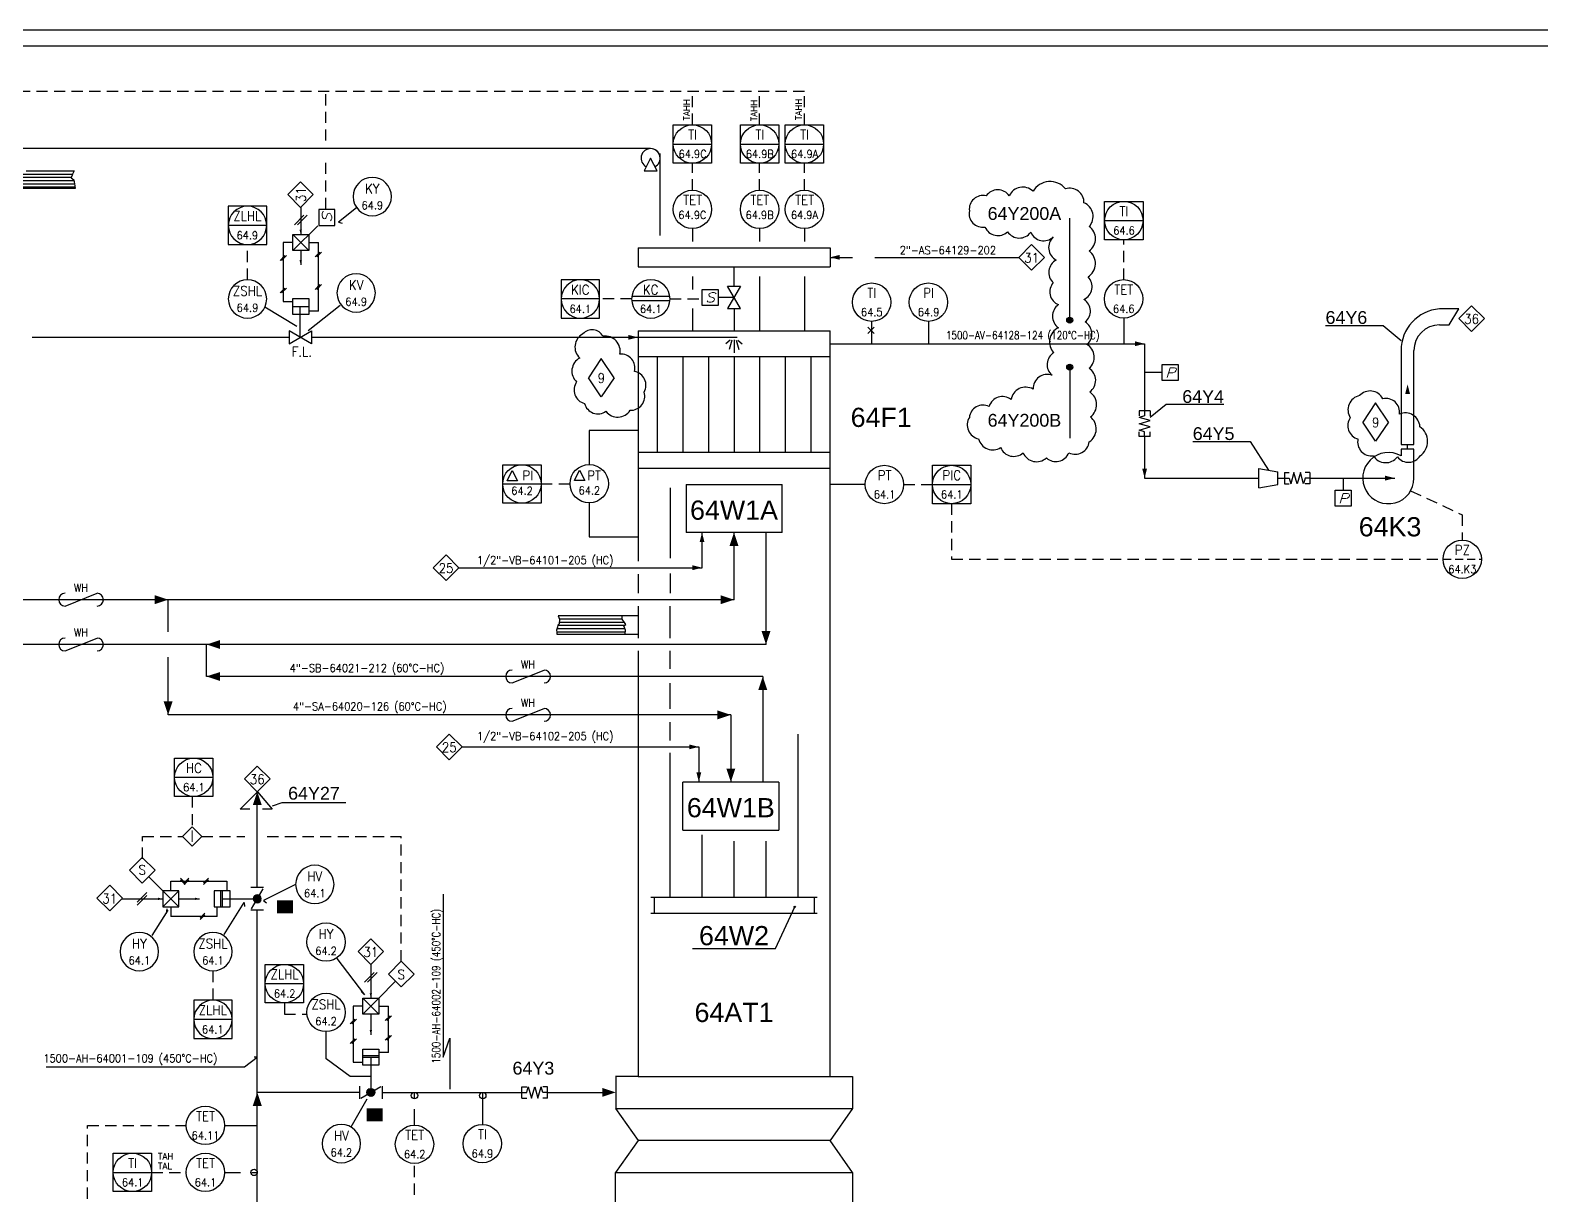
# Model space of a CAD drawing. Extents: x -3 to 112, y 0 to 62.
# Drawn here: x 22.17 to 69.38, y 25.95 to 62.35 of the extents above; entities that cross this region are included whole.
import ezdxf
from ezdxf.enums import TextEntityAlignment as Align

# ---------------------------------------------------------------- set-up
doc = ezdxf.new("R2010")
doc.units = 0
doc.header["$LTSCALE"] = 0.5
doc.header["$MEASUREMENT"] = 0
for name, pattern in [('DASHED', [0.75, 0.5, -0.25]), ('TRATT1', [1.7, 1, -0.7]), ('TRATT2', [1.1, 0.7, -0.4])]:
    doc.linetypes.add(name, pattern=pattern)
doc.layers.get('0').update_dxf_attribs({"linetype": 'CONTINUOUS'})
for name, color, linetype in [('GREEN', 92, 'CONTINUOUS'), ('NUVOLA', 6, 'CONTINUOUS'), ('RED', 1, 'CONTINUOUS'), ('S', 7, 'CONTINUOUS'), ('TRATT1', 5, 'TRATT1'), ('TRATT2', 5, 'TRATT2'), ('Y', 92, 'CONTINUOUS')]:
    doc.layers.add(name, color=color, linetype=linetype)
doc.styles.add('A4', font='arial.ttf', dxfattribs={"height": 0.4})
doc.styles.add('A6', font='arial.ttf', dxfattribs={"height": 0.6})
doc.styles.add('C35', font='COMPLEX', dxfattribs={"width": 0.85, "height": 0.35})
doc.styles.add('S', font='ITALIC', dxfattribs={"height": 6})
doc.styles.add('S2', font='SIMPLEX', dxfattribs={"height": 0.2})
doc.styles.add('S25', font='SIMPLEX', dxfattribs={"width": 0.9, "height": 0.25})
doc.styles.add('S25S', font='SIMPLEX', dxfattribs={"width": 0.7, "height": 0.25})
doc.styles.add('S3', font='SIMPLEX', dxfattribs={"width": 0.9, "height": 0.3})

# ---------------------------------------------------------------- blocks, each defined once
blk = doc.blocks.new('FRECC2', base_point=(12.8, 38.2))
at = {"layer": 'RED'}
blk.add_solid([(12.8, 38.2), (13.22, 38.34), (13.22, 38.06)], dxfattribs=at)
blk = doc.blocks.new('NOMEN', base_point=(35, 22))
for p, q in [((35, 22.8), (34.6, 22.4)), ((35.4, 22.4), (35, 22.8)), ((34.6, 22.4), (35, 22)), ((35, 22), (35.4, 22.4))]:
    blk.add_line(p, q)
at = {"style": 'S3', "width": 0.9}
blk.add_attdef('1', text='', height=0.3, dxfattribs=at).set_placement((35, 22.236), align=Align.CENTER)
blk = doc.blocks.new('STRUM', base_point=(33, 38))
blk.add_circle((33, 38), 0.6)
at = {"width": 0.9}
for tag, height, style, p in [('2', 0.3, 'S3', (33, 38.1)), ('1', 0.25, 'S25', (33, 37.6))]:
    blk.add_attdef(tag, text='', height=height, dxfattribs=dict(at, style=style)).set_placement(p, align=Align.CENTER)
blk = doc.blocks.new('COMPNEU', base_point=(32.45, 18.2))
for p, q in [((32.6, 18.35), (32.3, 18.05)), ((32.7, 18.35), (32.4, 18.05))]:
    blk.add_line(p, q)
blk = doc.blocks.new('FRECC1', base_point=(9, 14.25))
blk.add_solid([(9, 14.25), (9.3, 14.325), (9.3, 14.175)])
blk = doc.blocks.new('I', base_point=(58, 14))
for p, q in [((57.7, 14.3), (58, 14.6)), ((58, 14), (57.7, 14.3)), ((58.3, 14.3), (58, 14.6)), ((58, 14), (58.3, 14.3))]:
    blk.add_line(p, q)
at = {"layer": 'S', "style": 'C35', "width": 0.85}
blk.add_text('I', height=0.35, dxfattribs=at).set_placement((58, 14.134), align=Align.CENTER)
blk = doc.blocks.new('LINEA', base_point=(21, 32))
at = {"layer": 'S', "style": 'S25', "width": 0.9}
blk.add_attdef('LINE', (21, 32.14), '', height=0.25, dxfattribs=at)
blk = doc.blocks.new('TRACCNEW', base_point=(22.7, 6.7))
at = {"layer": 'S'}
blk.add_line((22.9, 6.5), (23.9, 6.9), dxfattribs=at)
for centre, start, end in [((22.9, 6.7), 90, 270), ((23.9, 6.7), 270, 90)]:
    blk.add_arc(centre, 0.2, start, end, dxfattribs=at)
at = {"layer": 'S', "style": 'S25', "width": 0.9}
for tag, p in [('1', (23.4, 6.951)), ('2', (23.4, 6.182))]:
    blk.add_attdef(tag, text='', height=0.25, dxfattribs=at).set_placement(p, align=Align.CENTER)
blk = doc.blocks.new('*X15')
for p, q in [((12.778, 29.501), (12.903, 29.626)), ((12.782, 29.47), (12.934, 29.622)), ((12.786, 29.544), (12.86, 29.618)), ((12.792, 29.444), (12.96, 29.612)), ((12.806, 29.423), (12.981, 29.598)), ((12.823, 29.405), (12.999, 29.581)), ((12.844, 29.391), (13.013, 29.56)), ((12.87, 29.38), (13.023, 29.534)), ((12.9, 29.376), (13.028, 29.504)), ((12.942, 29.382), (13.022, 29.462))]:
    blk.add_line(p, q)
blk = doc.blocks.new('B', base_point=(12.55, 29.5))
for p, q in [((12.55, 29.7), (12.55, 29.3)), ((12.591, 29.322), (13.215, 29.68)), ((13.25, 29.7), (13.25, 29.3))]:
    blk.add_line(p, q)
blk.add_circle((12.903, 29.501), 0.125)
blk.add_blockref('*X15', (0, 0))
at = {"layer": 'S', "style": 'S2', "width": 0.7}
blk.add_attdef('B', text='', height=0.2, dxfattribs=at).set_placement((12.9, 29.807), align=Align.CENTER)
blk = doc.blocks.new('STRUMC')
blk.add_line((-0.6, 0), (0.6, 0))
blk.add_lwpolyline([(-0.6, 0.6), (0.6, 0.6), (0.6, -0.6), (-0.6, -0.6), (-0.6, 0.6)])
blk.add_circle((0, 0), 0.6)
at = {"style": 'S2'}
for tag, p in [('3', (0.8, 0.4)), ('4', (0.8, 0.1))]:
    blk.add_attdef(tag, p, '', height=0.2, dxfattribs=at)
at = {"style": 'S3', "width": 0.9}
blk.add_attdef('2', text='', height=0.3, dxfattribs=at).set_placement((0.005, 0.139), align=Align.CENTER)
at = {"layer": 'S', "style": 'S25', "width": 0.9}
blk.add_attdef('1', text='', height=0.25, dxfattribs=at).set_placement((0.005, -0.436), align=Align.CENTER)
blk = doc.blocks.new('*X35')
for p, q in [((9.659, 54.8), (11.599, 54.8)), ((9.673, 54.9), (11.518, 54.9)), ((9.686, 55), (11.55, 55)), ((9.667, 54.6), (11.627, 54.6)), ((9.684, 54.7), (11.613, 54.7))]:
    blk.add_line(p, q)
blk = doc.blocks.new('LOCALE')
blk.add_circle((0, 0), 0.6)
at = {"width": 0.9}
for tag, height, style, p in [('SIGLA', 0.3, 'S3', (0.005, 0.139)), ('NUMERO', 0.25, 'S25', (0.005, -0.436))]:
    blk.add_attdef(tag, text='', height=height, dxfattribs=dict(at, style=style)).set_placement(p, align=Align.CENTER)
blk = doc.blocks.new('COMPUTER')
blk.add_line((-0.6, 0), (0.6, 0))
blk.add_lwpolyline([(-0.6, 0.6), (0.6, 0.6), (0.6, -0.6), (-0.6, -0.6), (-0.6, 0.6)])
blk.add_circle((0, 0), 0.6)
at = {"style": 'S2'}
for tag, p in [('3', (0.8, 0.4)), ('4', (0.8, 0.1))]:
    blk.add_attdef(tag, p, '', height=0.2, dxfattribs=at)
at = {"width": 0.9}
for tag, height, style, p in [('SIGLA', 0.3, 'S3', (0.005, 0.139)), ('NUMERO', 0.25, 'S25', (0.005, -0.436))]:
    blk.add_attdef(tag, text='', height=height, dxfattribs=dict(at, style=style)).set_placement(p, align=Align.CENTER)
blk = doc.blocks.new('FLESS', base_point=(69, 41))
at = {"layer": 'S'}
for p, q in [((69, 40.825), (69, 41.175)), ((69, 41.175), (69.15, 41.175)), ((69.15, 41), (69.2, 41.175)), ((69.2, 41.175), (69.3, 40.825)), ((69.3, 40.825), (69.4, 41.175)), ((69.4, 41.175), (69.5, 40.825)), ((69.5, 40.825), (69.6, 41.175)), ((69.65, 41), (69.6, 41.175)), ((69.8, 41.175), (69.65, 41.175)), ((69.8, 40.825), (69.8, 41.175)), ((69, 41), (69.15, 41)), ((69, 40.825), (69.15, 40.825)), ((69.8, 41), (69.65, 41)), ((69.8, 40.825), (69.65, 40.825))]:
    blk.add_line(p, q, dxfattribs=at)
blk = doc.blocks.new('RIDSP', base_point=(70, 41))
at = {"layer": 'S'}
for p, q in [((70.6, 41.3), (70, 41.2)), ((70, 41.2), (70, 40.8)), ((70.6, 41.3), (70.6, 40.7)), ((70.6, 40.7), (70, 40.8))]:
    blk.add_line(p, q, dxfattribs=at)
blk = doc.blocks.new('PRESA', base_point=(1.75, 0.1))
for p, q in [((1.5, 0.1), (1.5, 0.6)), ((1.5, 0.6), (2, 0.6)), ((2, 0.6), (2, 0.1)), ((2, 0.1), (1.5, 0.1))]:
    blk.add_line(p, q)
at = {"style": 'S', "width": 1.2}
blk.add_attdef('1', text='', height=0.3, dxfattribs=at).set_placement((1.75, 0.2), align=Align.CENTER)
blk = doc.blocks.new('QUA-LOC')
for p, q in [((-0.566, 0.076), (0.578, 0.076)), ((-0.566, -0.056), (0.578, -0.056))]:
    blk.add_line(p, q)
blk.add_circle((0, 0), 0.6)
at = {"width": 0.9}
for tag, height, style, p in [('SIGLA', 0.3, 'S3', (0.005, 0.139)), ('NUMERO', 0.25, 'S25', (0.005, -0.436))]:
    blk.add_attdef(tag, text='', height=height, dxfattribs=dict(at, style=style)).set_placement(p, align=Align.CENTER)
blk = doc.blocks.new('X', base_point=(14, 48))
for p, q in [((14.1, 47.9), (13.9, 48.1)), ((14.1, 48.1), (13.9, 47.9))]:
    blk.add_line(p, q)
blk = doc.blocks.new('K', base_point=(1.6, 2.4))
for p, q in [((1.6, 2.6), (1.6, 2.2)), ((1.6, 2.2), (2.3, 2.6)), ((2.3, 2.2), (1.6, 2.6)), ((2.3, 2.6), (2.3, 2.2))]:
    blk.add_line(p, q)
blk = doc.blocks.new('DELTA-P2')
blk.add_line((-0.6, 0), (0.6, 0))
for points in [[(-0.6, 0.6), (0.6, 0.6), (0.6, -0.6), (-0.6, -0.6), (-0.6, 0.6)], [(-0.139, 0.1), (-0.461, 0.1), (-0.3, 0.422), (-0.139, 0.1)]]:
    blk.add_lwpolyline(points)
blk.add_circle((0, 0), 0.6)
at = {"style": 'S2'}
for tag, p in [('3', (0.8, 0.4)), ('4', (0.8, 0.1))]:
    blk.add_attdef(tag, p, '', height=0.2, dxfattribs=at)
at = {"width": 0.9}
for tag, height, style, p in [('SIGLA', 0.3, 'S3', (0.185, 0.113)), ('NUMERO', 0.25, 'S25', (0.005, -0.336))]:
    blk.add_attdef(tag, text='', height=height, dxfattribs=dict(at, style=style)).set_placement(p, align=Align.CENTER)
blk = doc.blocks.new('DELTA-P1')
blk.add_lwpolyline([(-0.139, 0.1), (-0.461, 0.1), (-0.3, 0.422), (-0.139, 0.1)])
blk.add_circle((0, 0), 0.6)
at = {"width": 0.9}
for tag, height, style, p in [('SIGLA', 0.3, 'S3', (0.151, 0.106)), ('NUMERO', 0.25, 'S25', (0.005, -0.336))]:
    blk.add_attdef(tag, text='', height=height, dxfattribs=dict(at, style=style)).set_placement(p, align=Align.CENTER)
blk = doc.blocks.new('SPRUZZO')
for p, q in [((-0.147, -0.105), (-0.314, -0.259)), ((-0.08, -0.105), (-0.187, -0.48)), ((0, -0.1), (0, -0.6)), ((0.08, -0.105), (0.187, -0.48)), ((0.147, -0.105), (0.314, -0.259))]:
    blk.add_line(p, q)
blk = doc.blocks.new('RETRO-Q')
at = {"linetype": 'DASHED'}
blk.add_line((-0.6, 0), (0.6, 0), dxfattribs=at)
blk.add_circle((0, 0), 0.6)
at = {"width": 0.9}
for tag, height, style, p in [('SIGLA', 0.3, 'S3', (0.005, 0.139)), ('NUMERO', 0.25, 'S25', (0.005, -0.436))]:
    blk.add_attdef(tag, text='', height=height, dxfattribs=dict(at, style=style)).set_placement(p, align=Align.CENTER)
blk = doc.blocks.new('REV')
at = {"layer": 'GREEN'}
for p, q in [((0, 0.6), (-0.4, 0)), ((0.4, 0), (0, 0.6)), ((0, -0.6), (-0.4, 0)), ((0.4, 0), (0, -0.6))]:
    blk.add_line(p, q, dxfattribs=at)
at = {"layer": 'Y', "color": 7, "style": 'S3', "width": 0.9}
blk.add_attdef('REV', text='', height=0.3, dxfattribs=at).set_placement((0, -0.162), align=Align.CENTER)

msp = doc.modelspace()

# ---------------------------------------------------------------- hatches: boundary and pattern name
at = {"layer": 'GREEN'}
for points in [[(54.751, 53.285, 1), (54.566, 53.285, 1)], [(54.566, 51.817, 1), (54.751, 51.817, 1)]]:
    msp.add_hatch(color=256, dxfattribs=at).paths.add_polyline_path(points)

# ---------------------------------------------------------------- linework, layer by layer
for p, q in [((111.777, 62.35), (-3.4, 62.35)), ((41.561, 58.65), (21.843, 58.65)), ((41.561, 58.65), (23.81, 58.65)), ((41.561, 58.35), (41.361, 57.95)), ((41.761, 57.95), (41.561, 58.35)), ((41.861, 55.93), (41.861, 58.5)), ((22.043, 57.95), (23.543, 57.95)), ((23.494, 57.853), (23.455, 57.732)), ((23.455, 57.732), (23.539, 57.671)), ((23.543, 57.95), (23.494, 57.853)), ((23.539, 57.671), (23.565, 57.489)), ((41.361, 57.95), (41.761, 57.95)), ((23.578, 57.398), (21.601, 57.398)), ((23.565, 57.489), (23.578, 57.398)), ((30.627, 56.816), (30.627, 55.966)), ((31.166, 56.239), (30.377, 55.466)), ((30.077, 55.716), (30.077, 53.866)), ((30.377, 55.716), (30.077, 55.716)), ((30.377, 55.966), (30.877, 55.466)), ((30.377, 55.466), (30.377, 55.966)), ((30.377, 55.966), (30.877, 55.966)), ((30.877, 55.966), (30.877, 55.466)), ((30.877, 55.716), (31.177, 55.716)), ((31.177, 53.566), (31.177, 55.716)), ((42.868, 56.15), (42.868, 55.75)), ((44.968, 56.15), (44.968, 55.75)), ((46.368, 56.15), (46.368, 55.75)), ((30.877, 55.466), (30.377, 55.466)), ((30.627, 55.466), (30.627, 55.016)), ((47.168, 55.25), (47.868, 55.25)), ((48.568, 55.25), (53.068, 55.25)), ((44.168, 54.35), (44.168, 54.95)), ((42.868, 54.65), (42.868, 54.25)), ((44.968, 54.65), (44.968, 52.95)), ((46.368, 54.65), (46.368, 52.95)), ((30.077, 53.866), (30.38, 53.866)), ((44.168, 54), (43.668, 54)), ((29.509, 53.705), (30.508, 53.099)), ((30.378, 53.717), (30.876, 53.717)), ((30.613, 52.75), (30.613, 53.717)), ((31.863, 53.75), (30.863, 52.95)), ((31.177, 53.566), (30.88, 53.566)), ((42.868, 53.65), (42.868, 52.95)), ((44.168, 53.65), (44.168, 52.95)), ((56.35, 53.35), (56.35, 52.55)), ((66.817, 53.638), (66.217, 53.638)), ((66.517, 53.138), (66.817, 53.638)), ((48.468, 53.25), (48.468, 52.55)), ((50.243, 53.25), (50.243, 52.55)), ((66.217, 53.138), (66.517, 53.138)), ((30.263, 52.75), (22.234, 52.75)), ((44.268, 52.75), (30.963, 52.75)), ((47.168, 52.552), (57, 52.55)), ((57, 52.55), (57, 50.449)), ((41.768, 52.15), (41.768, 49.15)), ((42.568, 52.15), (42.568, 49.15)), ((43.368, 52.15), (43.368, 49.15)), ((44.168, 52.15), (44.168, 49.15)), ((44.968, 52.15), (44.968, 49.15)), ((45.768, 52.15), (45.768, 49.15)), ((46.568, 52.15), (46.568, 49.15)), ((65.017, 52.338), (65.017, 49.4)), ((65.417, 49.4), (65.417, 52.338)), ((57.55, 51.65), (57, 51.65)), ((39.643, 49.836), (39.643, 48.775)), ((41.168, 49.836), (39.643, 49.836)), ((57, 49.649), (57, 48.35)), ((65.017, 49.4), (65.417, 49.4)), ((65.217, 49.25), (65.217, 49.4)), ((57, 48.35), (60.567, 48.35)), ((61.167, 48.35), (61.367, 48.35)), ((62.167, 48.35), (64.817, 48.35)), ((63.208, 48.35), (63.208, 47.97)), ((42.168, 48.05), (42.168, 45.85)), ((48.268, 48.15), (47.168, 48.15)), ((39.643, 47.575), (39.643, 46.513)), ((39.643, 46.513), (41.168, 46.513)), ((43.168, 45.55), (43.168, 46.65)), ((35.533, 45.55), (43.168, 45.55)), ((42.168, 45.374), (42.168, 44.75)), ((38.668, 44.05), (38.716, 43.94)), ((40.668, 44.05), (38.668, 44.05)), ((38.716, 43.94), (38.707, 43.792)), ((38.72, 43.95), (40.682, 43.95)), ((41.168, 44.05), (40.668, 44.05)), ((40.674, 43.94), (40.668, 44.05)), ((40.746, 43.835), (40.674, 43.94)), ((42.168, 43.35), (42.168, 44.35)), ((38.653, 43.687), (38.618, 43.602)), ((38.618, 43.602), (38.626, 43.539)), ((38.626, 43.539), (38.635, 43.475)), ((38.633, 43.55), (40.779, 43.55)), ((38.635, 43.475), (40.768, 43.475)), ((38.646, 43.65), (40.764, 43.65)), ((38.662, 43.75), (38.653, 43.687)), ((38.707, 43.792), (38.662, 43.75)), ((38.671, 43.75), (40.767, 43.75)), ((38.719, 43.85), (40.743, 43.85)), ((40.728, 43.729), (40.79, 43.771)), ((40.772, 43.602), (40.728, 43.729)), ((40.79, 43.771), (40.746, 43.835)), ((40.768, 43.475), (40.772, 43.602)), ((40.768, 43.475), (41.168, 43.475)), ((42.168, 42.393), (42.168, 42.95)), ((42.168, 41.135), (42.168, 41.945)), ((42.168, 40.152), (42.168, 40.725)), ((46.168, 35.25), (46.168, 40.35)), ((35.683, 39.95), (43.068, 39.95)), ((42.168, 35.25), (42.168, 39.766)), ((43.068, 39.95), (43.068, 38.85)), ((43.168, 35.25), (43.168, 37.2)), ((44.168, 35.25), (44.168, 37)), ((45.168, 35.25), (45.168, 37)), ((26.318, 35.45), (25.878, 35.886)), ((26.318, 34.95), (26.818, 35.45)), ((26.318, 35.45), (26.818, 34.95)), ((26.818, 35.45), (26.318, 35.45)), ((26.318, 35.45), (26.318, 34.95)), ((26.568, 35.45), (26.568, 35.75)), ((26.568, 35.75), (28.318, 35.75)), ((26.818, 34.95), (26.818, 35.45)), ((27.918, 35.45), (27.918, 34.95)), ((28.418, 35.45), (27.918, 35.45)), ((28.118, 35.45), (28.118, 34.95)), ((28.168, 35.45), (28.168, 34.95)), ((28.318, 35.75), (28.318, 35.45)), ((28.418, 34.95), (28.418, 35.45)), ((30.468, 35.65), (29.468, 35.15)), ((25.042, 35.2), (26.318, 35.2)), ((26.318, 34.95), (26.818, 34.95)), ((26.568, 34.95), (26.568, 34.65)), ((26.818, 35.2), (27.468, 35.2)), ((27.918, 34.95), (28.418, 34.95)), ((28.018, 34.65), (28.018, 34.95)), ((28.168, 35.2), (29.218, 35.2)), ((29.468, 35.15), (29.555, 35.075)), ((26.442, 34.884), (26.421, 34.74)), ((28.018, 34.65), (26.568, 34.65)), ((31.755, 33.335), (32.618, 32.2)), ((32.818, 33.15), (32.818, 32.1)), ((33.068, 32.1), (33.593, 32.625)), ((32.618, 32.2), (32.518, 32.3)), ((32.568, 31.85), (32.268, 31.85)), ((32.268, 31.85), (32.268, 30.1)), ((33.068, 32.1), (32.568, 31.6)), ((32.568, 32.1), (33.068, 31.6)), ((32.568, 31.6), (32.568, 32.1)), ((32.568, 32.1), (33.068, 32.1)), ((33.068, 32.1), (33.068, 31.6)), ((33.068, 31.85), (33.368, 31.85)), ((33.368, 30.4), (33.368, 31.85)), ((33.068, 31.6), (32.568, 31.6)), ((32.818, 31.6), (32.818, 30.95)), ((31.418, 30.2), (31.418, 31.05)), ((32.568, 30.5), (33.068, 30.5)), ((32.568, 30), (32.568, 30.5)), ((32.568, 30.3), (33.068, 30.3)), ((32.568, 30.25), (33.068, 30.25)), ((32.818, 30.25), (32.818, 29.2)), ((33.068, 30.5), (33.068, 30)), ((33.368, 30.4), (33.068, 30.4)), ((32.168, 29.65), (31.418, 30.2)), ((32.268, 30.1), (32.568, 30.1)), ((33.068, 30), (32.568, 30)), ((32.818, 29.65), (32.168, 29.65)), ((32.468, 29.35), (32.468, 28.95)), ((32.509, 28.972), (33.133, 29.33)), ((33.168, 29.35), (33.168, 28.95)), ((32.199, 28.078), (32.698, 28.95)), ((36.316, 28.15), (36.316, 29.15)), ((28.247, 28.117), (29.268, 28.117))]:
    msp.add_line(p, q)
for points in [[(32.37, 56.798), (31.808, 56.348), (31.92, 56.316)], [(62.653, 53.121), (64.453, 53.121), (65.017, 52.652)], [(59.475, 50.649), (57.675, 50.649), (57.175, 50.249)], [(58.503, 49.491), (60.303, 49.491), (60.867, 48.6)], [(29.033, 38), (28.733, 38), (29.277, 38.548), (29.733, 38), (29.433, 38)], [(32.033, 38.2), (30.033, 38.2), (29.733, 38.1)], [(28.232, 34.088), (28.857, 35.088), (28.873, 34.963)], [(35.083, 35.35), (35.083, 30.25), (35.283, 30.85), (35.283, 29.25)], [(25.983, 34.05), (26.483, 34.85)]]:
    msp.add_lwpolyline(points)
for centre, radius in [((32.821, 29.151), 0.125), ((34.183, 29.05), 0.1), ((36.316, 29.05), 0.1), ((29.168, 26.65), 0.1)]:
    msp.add_circle(centre, radius)
for centre, radius, start, end in [((41.561, 58.35), 0.3, 296.0895, 243.3433), ((41.561, 58.35), 0.3, 90, 180), ((41.561, 58.35), 0.3, 0, 90), ((66.306, 52.352), 1.289, 93.9521, 180.6292), ((66.217, 52.338), 0.8, 90, 180)]:
    msp.add_arc(centre, radius, start, end)
for p, q in [((54.659, 53.285), (54.659, 56.476)), ((41.168, 55.55), (47.168, 55.55)), ((41.168, 55.55), (41.168, 54.95)), ((47.168, 55.55), (47.168, 54.95)), ((41.168, 54.95), (47.168, 54.95)), ((41.168, 52.95), (41.168, 45.75)), ((41.168, 52.95), (47.168, 52.95)), ((41.168, 52.95), (47.168, 52.95)), ((47.168, 29.65), (47.168, 52.95)), ((41.168, 52.15), (47.168, 52.15)), ((54.659, 51.817), (54.659, 49.598)), ((47.168, 49.15), (41.168, 49.15)), ((65.017, 49.25), (65.017, 49.05)), ((65.417, 49.25), (65.017, 49.25)), ((65.417, 48.35), (65.417, 49.25)), ((47.168, 48.65), (41.168, 48.65)), ((42.668, 48.15), (45.668, 48.15)), ((42.668, 48.15), (42.668, 46.65)), ((45.668, 46.65), (45.668, 48.15)), ((45.668, 46.65), (42.668, 46.65)), ((41.168, 45.35), (41.168, 44.75)), ((41.168, 44.35), (41.168, 43.35)), ((41.168, 42.95), (41.168, 29.65)), ((45.568, 38.85), (42.568, 38.85)), ((42.568, 37.35), (42.568, 38.85)), ((45.568, 38.85), (45.568, 37.35)), ((42.568, 37.35), (45.568, 37.35)), ((41.568, 35.25), (46.768, 35.25)), ((41.668, 35.25), (41.668, 34.75)), ((46.668, 35.25), (46.668, 34.75)), ((41.568, 34.75), (46.768, 34.75)), ((41.168, 29.65), (40.468, 29.65)), ((40.479, 29.65), (40.479, 28.65)), ((41.168, 29.65), (47.168, 29.65)), ((47.168, 29.65), (47.868, 29.65)), ((47.868, 29.65), (47.868, 28.65)), ((40.468, 28.65), (47.868, 28.65)), ((40.468, 28.65), (41.168, 27.65)), ((47.868, 28.65), (47.168, 27.65)), ((41.168, 27.65), (40.468, 26.65)), ((47.168, 27.65), (41.168, 27.65)), ((47.868, 26.65), (47.168, 27.65)), ((40.468, 26.65), (47.868, 26.65)), ((40.468, 25.65), (40.468, 26.65)), ((47.868, 26.65), (47.868, 25.65))]:
    msp.add_line(p, q, dxfattribs=at)
for centre in [(54.659, 53.285), (54.659, 51.817)]:
    msp.add_circle(centre, 0.0924, dxfattribs=at)
msp.add_arc((64.617, 48.35), 0.8, 60.2551, 0, dxfattribs=at)
at = {"layer": 'NUVOLA'}
for points in [[(53.512, 57.317, 0.520567), (52.77, 57.172, 0.520567), (52.77, 57.172, 0.520567), (52.047, 57.172, 0.520567), (52.047, 57.172, 0.520567), (51.522, 56.702, 0.520567), (51.522, 56.702, 0.520567), (52.01, 56.196, 0.520567), (52.01, 56.196, 0.520567), (52.716, 56.051, 0.520567), (52.716, 56.051, 0.520567), (53.44, 56.033, 0.520567), (53.44, 56.033, 0.520567), (54.146, 55.888, 0.520567), (54.146, 55.888, 0.520567), (54.236, 55.165, 0.520567), (54.236, 55.165, 0.520567), (54.146, 54.46, 0.520567), (54.146, 54.46, 0.520567), (54.308, 53.773, 0.520567), (54.308, 53.773, 0.520567), (54.308, 53.049, 0.520567), (54.308, 53.049, 0.520567), (54.164, 52.272, 0.520567), (54.164, 52.272, 0.520567), (54.109, 51.566, 0.520567), (54.109, 51.566, 0.520567), (53.512, 51.132, 0.520567), (53.512, 51.132, 0.520567), (52.825, 50.807, 0.520567), (52.825, 50.807, 0.520567), (52.137, 50.59, 0.520567), (52.137, 50.59, 0.520567), (51.522, 50.246, 0.520567), (51.522, 50.246, 0.520567), (51.811, 49.577, 0.520567), (51.811, 49.577, 0.520567), (52.499, 49.306, 0.520567), (52.499, 49.306, 0.520567), (53.205, 49.143, 0.520567), (53.205, 49.143, 0.520567), (53.929, 48.981, 0.520567), (53.929, 48.981, 0.520567), (54.634, 49.143, 0.520567), (54.634, 49.143, 0.520567), (55.268, 49.487, 0.520567), (55.268, 49.487, 0.520567), (55.304, 50.264, 0.520567), (55.304, 50.264, 0.520567), (55.286, 51.042, 0.520567), (55.286, 51.042, 0.520567), (55.268, 51.783, 0.520567), (55.268, 51.783, 0.520567), (55.195, 52.525, 0.520567), (55.195, 52.525, 0.520567), (55.141, 53.23, 0.520567), (55.141, 53.23, 0.520567), (55.105, 53.935, 0.520567), (55.105, 53.935, 0.520567), (55.231, 54.64, 0.520567), (55.231, 54.64, 0.520567), (55.268, 55.454, 0.520567), (55.268, 55.454, 0.520567), (55.268, 56.214, 0.520567), (55.268, 56.214, 0.520567), (55.105, 56.955, 0.520567), (55.105, 56.955, 0.520567), (54.526, 57.389, 0.520567), (54.526, 57.389, 0.520567)], [(39.446, 52.859, 0.520567), (39.347, 52.103, 0.520567), (39.249, 51.359, 0.520567), (39.495, 50.682, 0.520567), (40.166, 50.438, 0.520567), (40.92, 50.471, 0.520567), (41.357, 51.04, 0.520567), (41.058, 51.681, 0.520567), (40.601, 52.225, 0.520567), (40.074, 52.782, 0.520567)], [(65.602, 49.957, 0.520567), (64.964, 50.354, 0.520567), (64.441, 50.833, 0.520567), (63.713, 50.929, 0.520567), (63.427, 50.238, 0.520567), (63.668, 49.575, 0.520567), (64.149, 49.046, 0.520567), (64.901, 49.013, 0.520567), (65.608, 49.044, 0.520567)]]:
    msp.add_lwpolyline(points, format="xyb", close=True, dxfattribs=at)
at = {"layer": 'RED'}
for p, q in [((111.277, 61.85), (-2.9, 61.85)), ((44.168, 44.55), (44.168, 46.65)), ((45.168, 43.15), (45.168, 46.65)), ((44.168, 44.55), (6.197, 44.55)), ((26.483, 43.55), (26.483, 44.55)), ((45.168, 43.15), (1.75, 43.15)), ((45.168, 43.15), (1.75, 43.15)), ((27.683, 42.15), (27.683, 43.15)), ((26.483, 40.95), (26.483, 42.75)), ((45.068, 42.15), (27.683, 42.15)), ((45.068, 42.15), (45.068, 38.85)), ((44.068, 40.95), (26.483, 40.95)), ((44.068, 40.95), (44.068, 38.85)), ((29.268, 35.55), (29.268, 38.55)), ((29.268, 21.129), (29.268, 34.85)), ((32.468, 29.15), (29.268, 29.15)), ((33.168, 29.15), (37.539, 29.15)), ((38.339, 29.15), (40.268, 29.15))]:
    msp.add_line(p, q, dxfattribs=at)
for points in [[(29.883, 35.15), (30.383, 35.15), (29.883, 34.75), (30.383, 34.75)], [(32.683, 28.65), (33.183, 28.65), (32.683, 28.25), (33.183, 28.25)]]:
    msp.add_solid(points, dxfattribs=at)
at = {"layer": 'S'}
for p, q in [((45.468, 33.65), (46.068, 34.95)), ((42.868, 33.65), (45.468, 33.65)), ((28.868, 29.95), (29.268, 30.25)), ((29.268, 30.25), (29.168, 30.25)), ((22.668, 29.95), (28.868, 29.95))]:
    msp.add_line(p, q, dxfattribs=at)
msp.add_circle((46.068, 34.95), 0.022, dxfattribs=at)
at = {"layer": 'TRATT1'}
for p, q in [((34.183, 28.129), (34.183, 29.15)), ((28.247, 26.65), (29.268, 26.65))]:
    msp.add_line(p, q, dxfattribs=at)
at = {"layer": 'TRATT2'}
for p, q in [((46.368, 60.434), (5.621, 60.434)), ((31.41, 58.9), (31.41, 60.434)), ((42.868, 59.392), (42.868, 60.434)), ((44.968, 59.392), (44.968, 60.434)), ((46.368, 59.392), (46.368, 60.434)), ((31.41, 56.757), (31.41, 58.3)), ((42.868, 57.347), (42.868, 58.192)), ((44.968, 57.347), (44.968, 58.192)), ((46.368, 57.347), (46.368, 58.192)), ((56.35, 54.55), (56.35, 55.8)), ((28.963, 54.55), (28.963, 55.65)), ((40.968, 53.95), (39.968, 53.95)), ((42.168, 53.95), (43.168, 53.95)), ((38.138, 48.168), (39.043, 48.168)), ((49.468, 48.15), (50.368, 48.15)), ((65.313, 47.956), (66.925, 47.204)), ((50.968, 47.55), (50.968, 45.814)), ((66.925, 47.204), (66.925, 46.414)), ((50.968, 45.814), (66.325, 45.814)), ((27.233, 38.4), (27.233, 37.45)), ((25.683, 36.45), (25.683, 37.15)), ((25.683, 37.15), (26.933, 37.15)), ((27.533, 37.15), (28.883, 37.15)), ((29.583, 37.15), (33.768, 37.15)), ((33.768, 33.25), (33.768, 37.15)), ((27.883, 32.95), (27.883, 32.031)), ((30.118, 31.95), (30.118, 31.6)), ((30.118, 31.6), (30.833, 31.6)), ((23.965, 28.117), (27.047, 28.117)), ((23.965, 24.724), (23.965, 28.117)), ((34.183, 25.95), (34.183, 26.95)), ((25.968, 26.65), (27.068, 26.65))]:
    msp.add_line(p, q, dxfattribs=at)

# ---------------------------------------------------------------- block references
ref = msp.add_blockref('COMPUTER', (42.868, 58.792))
ref.add_attrib('SIGLA', 'TI', dxfattribs={"height": 0.3, "style": 'S3', "width": 0.9}).set_placement((42.874, 58.931), align=Align.CENTER)
ref.add_attrib('NUMERO', '64.9C', dxfattribs={"height": 0.25, "style": 'S25', "width": 0.9}).set_placement((42.874, 58.356), align=Align.CENTER)
ref.add_attrib('3', 'TAHH', (42.789, 59.528), dxfattribs={"height": 0.2, "rotation": 90, "style": 'S2'})
ref = msp.add_blockref('COMPUTER', (44.968, 58.792))
ref.add_attrib('SIGLA', 'TI', dxfattribs={"height": 0.3, "style": 'S3', "width": 0.9}).set_placement((44.974, 58.931), align=Align.CENTER)
ref.add_attrib('NUMERO', '64.9B', dxfattribs={"height": 0.25, "style": 'S25', "width": 0.9}).set_placement((44.974, 58.356), align=Align.CENTER)
ref.add_attrib('3', 'TAHH', (44.889, 59.507), dxfattribs={"height": 0.2, "rotation": 90, "style": 'S2'})
ref = msp.add_blockref('COMPUTER', (46.368, 58.792))
ref.add_attrib('SIGLA', 'TI', dxfattribs={"height": 0.3, "style": 'S3', "width": 0.9}).set_placement((46.374, 58.931), align=Align.CENTER)
ref.add_attrib('NUMERO', '64.9A', dxfattribs={"height": 0.25, "style": 'S25', "width": 0.9}).set_placement((46.374, 58.356), align=Align.CENTER)
ref.add_attrib('3', 'TAHH', (46.284, 59.542), dxfattribs={"height": 0.2, "rotation": 90, "style": 'S2'})
for name, p in [('*X35', (11.944, 2.853)), ('FRECC1', (47.168, 55.25)), ('PRESA', (30.627, 53.466)), ('K', (30.263, 52.75)), ('X', (48.447, 52.967)), ('FRECC2', (27.683, 43.15)), ('FRECC2', (27.683, 42.15)), ('*X15', (19.918, -0.35)), ('FLESS', (37.539, 29.15))]:
    msp.add_blockref(name, p)
at = {"rotation": 90}
msp.add_blockref('NOMEN', (31.019, 57.213), dxfattribs=at).add_auto_attribs({'1': '31'})
ref = msp.add_blockref('STRUM', (32.863, 57.15), dxfattribs=dict(xscale=-1))
ref.add_attrib('2', 'KY', dxfattribs={"height": 0.3, "style": 'S3', "width": 0.9}).set_placement((32.863, 57.25), align=Align.CENTER)
ref.add_attrib('1', '64.9', dxfattribs={"layer": 'S', "height": 0.25, "style": 'S25', "width": 0.9}).set_placement((32.863, 56.75), align=Align.CENTER)
ref = msp.add_blockref('LOCALE', (42.868, 56.75))
ref.add_attrib('SIGLA', 'TET', dxfattribs={"height": 0.3, "style": 'S3', "width": 0.9}).set_placement((42.874, 56.889), align=Align.CENTER)
ref.add_attrib('NUMERO', '64.9C', dxfattribs={"height": 0.25, "style": 'S25', "width": 0.9}).set_placement((42.868, 56.45), align=Align.CENTER)
ref = msp.add_blockref('LOCALE', (44.968, 56.75))
ref.add_attrib('SIGLA', 'TET', dxfattribs={"height": 0.3, "style": 'S3', "width": 0.9}).set_placement((44.974, 56.889), align=Align.CENTER)
ref.add_attrib('NUMERO', '64.9B', dxfattribs={"height": 0.25, "style": 'S25', "width": 0.9}).set_placement((44.968, 56.45), align=Align.CENTER)
ref = msp.add_blockref('LOCALE', (46.368, 56.75))
ref.add_attrib('SIGLA', 'TET', dxfattribs={"height": 0.3, "style": 'S3', "width": 0.9}).set_placement((46.374, 56.889), align=Align.CENTER)
ref.add_attrib('NUMERO', '64.9A', dxfattribs={"height": 0.25, "style": 'S25', "width": 0.9}).set_placement((46.368, 56.45), align=Align.CENTER)
ref = msp.add_blockref('COMPUTER', (28.963, 56.25), dxfattribs=dict(xscale=-1))
ref.add_attrib('SIGLA', 'ZLHL', dxfattribs={"height": 0.3, "style": 'S3', "width": 0.9}).set_placement((28.958, 56.389), align=Align.CENTER)
ref.add_attrib('NUMERO', '64.9', dxfattribs={"height": 0.25, "style": 'S25', "width": 0.9}).set_placement((28.958, 55.814), align=Align.CENTER)
ref = msp.add_blockref('PRESA', (31.697, 56.491), dxfattribs=dict(xscale=-1, rotation=90))
ref.add_attrib('1', 'S', dxfattribs={"height": 0.3, "rotation": 90, "style": 'S', "width": 1.2}).set_placement((31.597, 56.491), align=Align.CENTER)
for name, p, values in [('COMPUTER', (56.35, 56.4), {'SIGLA': 'TI', 'NUMERO': '64.6'}), ('NOMEN', (53.468, 54.85), {'1': '31'}), ('LOCALE', (48.468, 53.85), {'SIGLA': 'TI', 'NUMERO': '64.5'}), ('LOCALE', (50.243, 53.85), {'SIGLA': 'PI', 'NUMERO': '64.9'}), ('LOCALE', (56.343, 53.953), {'SIGLA': 'TET', 'NUMERO': '64.6'}), ('PRESA', (43.418, 53.75), {'1': 'S'}), ('NOMEN', (67.217, 52.938), {'1': '36'}), ('REV', (40.021, 51.489), {'REV': '9'}), ('PRESA', (57.8, 51.4), {'1': 'P'}), ('REV', (64.219, 50.101), {'REV': '9'}), ('DELTA-P2', (37.538, 48.168), {'SIGLA': 'PI', 'NUMERO': '64.2'}), ('DELTA-P1', (39.643, 48.175), {'SIGLA': 'PT', 'NUMERO': '64.2'}), ('LOCALE', (48.868, 48.15), {'SIGLA': 'PT', 'NUMERO': '64.1'}), ('COMPUTER', (50.968, 48.15), {'SIGLA': 'PIC', 'NUMERO': '64.1'}), ('PRESA', (63.208, 47.47), {'1': 'P'}), ('RETRO-Q', (66.925, 45.814), {'SIGLA': 'PZ', 'NUMERO': '64.K3'}), ('NOMEN', (35.168, 45.15), {'1': '25'}), ('TRACCNEW', (23.063, 44.55), {'1': 'WH'}), ('TRACCNEW', (23.063, 43.15), {'1': 'WH'}), ('TRACCNEW', (37.033, 42.15), {'1': 'WH'}), ('TRACCNEW', (37.033, 40.95), {'1': 'WH'}), ('NOMEN', (35.268, 39.55), {'1': '25'}), ('STRUMC', (27.283, 39), {'2': 'HC', '1': '64.1'}), ('NOMEN', (29.268, 38.55), {'1': '36'}), ('STRUM', (31.418, 33.85), {'2': 'HY', '1': '64.2'}), ('NOMEN', (32.818, 33.15), {'1': '31'}), ('STRUMC', (30.118, 32.55), {'2': 'ZLHL', '1': '64.2'}), ('NOMEN', (33.768, 32.45), {'1': 'S'}), ('LOCALE', (27.647, 28.117), {'SIGLA': 'TET', 'NUMERO': '64.11'}), ('LOCALE', (34.183, 27.529), {'SIGLA': 'TET', 'NUMERO': '64.2'}), ('LOCALE', (36.3, 27.55), {'SIGLA': 'TI', 'NUMERO': '64.9'}), ('STRUMC', (25.368, 26.65), {'2': 'TI', '1': '64.1', '3': 'TAH', '4': 'TAL'}), ('LOCALE', (27.647, 26.65), {'SIGLA': 'TET', 'NUMERO': '64.1'})]:
    msp.add_blockref(name, p).add_auto_attribs(values)
at = {"yscale": 0.5, "zscale": 0.5, "rotation": 90}
for name, p, xscale in [('FRECC1', (30.627, 55.966), 0.5), ('FRECC1', (30.627, 55.016), 0.5), ('COMPNEU', (26.945, 35.724), 0.5), ('COMPNEU', (27.055, 35.771), -0.5), ('COMPNEU', (27.668, 35.771), -0.5), ('COMPNEU', (27.559, 34.676), -0.5), ('FRECC1', (32.818, 32.1), 0.5), ('FRECC1', (32.818, 30.95), 0.5)]:
    msp.add_blockref(name, p, dxfattribs=dict(at, xscale=xscale))
for name, p, xscale, yscale, zscale in [('COMPNEU', (30.056, 55.23), 0.5, 0.5, 0.5), ('COMPNEU', (31.151, 55.339), 0.5, 0.5, 0.5), ('COMPNEU', (30.056, 54.216), 0.5, 0.5, 0.5), ('COMPNEU', (31.151, 54.325), 0.5, 0.5, 0.5), ('SPRUZZO', (44.168, 52.75), 0.7999999999999972, 0.7999999999999972, 0.7999999999999972), ('FRECC1', (26.318, 35.2), -0.5, 0.5, 0.5), ('FRECC1', (27.468, 35.2), -0.5, 0.5, 0.5), ('COMPNEU', (32.247, 31.364), 0.5, 0.5, 0.5), ('COMPNEU', (33.342, 31.473), 0.5, 0.5, 0.5), ('COMPNEU', (32.247, 30.75), 0.5, 0.5, 0.5), ('COMPNEU', (33.342, 30.859), 0.5, 0.5, 0.5)]:
    msp.add_blockref(name, p, dxfattribs=dict(xscale=xscale, yscale=yscale, zscale=zscale))
ref = msp.add_blockref('STRUM', (28.963, 53.95), dxfattribs=dict(xscale=-1))
ref.add_attrib('2', 'ZSHL', dxfattribs={"height": 0.3, "style": 'S3', "width": 0.9}).set_placement((28.963, 54.05), align=Align.CENTER)
ref.add_attrib('1', '64.9', dxfattribs={"layer": 'S', "height": 0.25, "style": 'S25', "width": 0.9}).set_placement((28.963, 53.55), align=Align.CENTER)
ref = msp.add_blockref('STRUM', (32.359, 54.139), dxfattribs=dict(xscale=-1))
ref.add_attrib('2', 'KV', dxfattribs={"height": 0.3, "style": 'S3', "width": 0.9}).set_placement((32.359, 54.239), align=Align.CENTER)
ref.add_attrib('1', '64.9', dxfattribs={"layer": 'S', "height": 0.25, "style": 'S25', "width": 0.9}).set_placement((32.359, 53.739), align=Align.CENTER)
ref = msp.add_blockref('COMPUTER', (39.368, 53.95), dxfattribs=dict(xscale=-1))
ref.add_attrib('SIGLA', 'KIC', dxfattribs={"height": 0.3, "style": 'S3', "width": 0.9}).set_placement((39.363, 54.089), align=Align.CENTER)
ref.add_attrib('NUMERO', '64.1', dxfattribs={"height": 0.25, "style": 'S25', "width": 0.9}).set_placement((39.363, 53.514), align=Align.CENTER)
ref = msp.add_blockref('QUA-LOC', (41.568, 53.95), dxfattribs=dict(xscale=-1))
ref.add_attrib('SIGLA', 'KC', dxfattribs={"height": 0.3, "style": 'S3', "width": 0.9}).set_placement((41.563, 54.089), align=Align.CENTER)
ref.add_attrib('NUMERO', '64.1', dxfattribs={"height": 0.25, "style": 'S25', "width": 0.9}).set_placement((41.563, 53.514), align=Align.CENTER)
for name, p, rotation in [('K', (44.168, 53.65), 90), ('FRECC1', (41.168, 52.75), 180), ('FRECC1', (57, 52.55), 180), ('FRECC1', (65.217, 51.28), 270), ('FLESS', (57, 49.649), 90.00000000000037), ('FRECC1', (57, 48.35), 90), ('RIDSP', (61.167, 48.35), 180), ('FLESS', (62.167, 48.35), 180), ('FRECC1', (64.817, 48.35), 180), ('FRECC1', (43.168, 46.65), 270), ('FRECC2', (44.168, 46.65), 270), ('FRECC1', (43.168, 45.55), 180), ('FRECC2', (26.483, 44.55), 180), ('FRECC2', (44.168, 44.55), 180), ('FRECC2', (45.168, 43.15), 90), ('FRECC2', (45.068, 42.15), 270), ('FRECC2', (26.483, 40.95), 90), ('FRECC1', (43.068, 39.95), 180), ('FRECC2', (44.068, 38.85), 90), ('FRECC2', (29.268, 38.55), 270), ('FRECC2', (40.468, 29.15), 180), ('FRECC2', (29.268, 29.15), 270)]:
    msp.add_blockref(name, p, dxfattribs=dict(rotation=rotation))
at = {"xscale": -1}
msp.add_blockref('FRECC2', (44.068, 40.95), dxfattribs=at)
at = {"xscale": -1, "rotation": 270}
for name, p in [('FRECC1', (43.068, 38.85)), ('B', (29.268, 34.85))]:
    msp.add_blockref(name, p, dxfattribs=at)
ref = msp.add_blockref('NOMEN', (25.674, 36.493), dxfattribs=dict(rotation=180))
ref.add_attrib('1', 'S', dxfattribs={"height": 0.3, "style": 'S3', "width": 0.9}).set_placement((25.674, 35.956), align=Align.CENTER)
ref = msp.add_blockref('STRUM', (31.068, 35.65), dxfattribs=dict(xscale=-1))
ref.add_attrib('2', 'HV', dxfattribs={"height": 0.3, "style": 'S3', "width": 0.9}).set_placement((31.068, 35.75), align=Align.CENTER)
ref.add_attrib('1', '64.1', dxfattribs={"height": 0.25, "style": 'S25', "width": 0.9}).set_placement((31.068, 35.25), align=Align.CENTER)
ref = msp.add_blockref('NOMEN', (24.657, 34.823), dxfattribs=dict(xscale=-1))
ref.add_attrib('1', '31', dxfattribs={"height": 0.3, "style": 'S3', "width": 0.9}).set_placement((24.657, 35.059), align=Align.CENTER)
ref = msp.add_blockref('STRUM', (25.583, 33.55), dxfattribs=dict(xscale=-1))
ref.add_attrib('2', 'HY', dxfattribs={"height": 0.3, "style": 'S3', "width": 0.9}).set_placement((25.583, 33.65), align=Align.CENTER)
ref.add_attrib('1', '64.1', dxfattribs={"height": 0.25, "style": 'S25', "width": 0.9}).set_placement((25.583, 33.15), align=Align.CENTER)
ref = msp.add_blockref('STRUM', (27.883, 33.55), dxfattribs=dict(xscale=-1))
ref.add_attrib('2', 'ZSHL', dxfattribs={"height": 0.3, "style": 'S3', "width": 0.9}).set_placement((27.883, 33.65), align=Align.CENTER)
ref.add_attrib('1', '64.1', dxfattribs={"layer": 'S', "height": 0.25, "style": 'S25', "width": 0.9}).set_placement((27.883, 33.15), align=Align.CENTER)
ref = msp.add_blockref('STRUM', (31.418, 31.65))
ref.add_attrib('2', 'ZSHL', dxfattribs={"height": 0.3, "style": 'S3', "width": 0.9}).set_placement((31.418, 31.75), align=Align.CENTER)
ref.add_attrib('1', '64.2', dxfattribs={"layer": 'S', "height": 0.25, "style": 'S25', "width": 0.9}).set_placement((31.418, 31.25), align=Align.CENTER)
ref = msp.add_blockref('STRUMC', (27.883, 31.431), dxfattribs=dict(xscale=-1))
ref.add_attrib('2', 'ZLHL', dxfattribs={"height": 0.3, "style": 'S3', "width": 0.9}).set_placement((27.878, 31.57), align=Align.CENTER)
ref.add_attrib('1', '64.1', dxfattribs={"layer": 'S', "height": 0.25, "style": 'S25', "width": 0.9}).set_placement((27.878, 30.994), align=Align.CENTER)
ref = msp.add_blockref('STRUM', (31.898, 27.55), dxfattribs=dict(xscale=-1))
ref.add_attrib('2', 'HV', dxfattribs={"height": 0.3, "style": 'S3', "width": 0.9}).set_placement((31.898, 27.65), align=Align.CENTER)
ref.add_attrib('1', '64.2', dxfattribs={"height": 0.25, "style": 'S25', "width": 0.9}).set_placement((31.898, 27.15), align=Align.CENTER)
at = {"layer": 'S'}
for name, p in [('COMPNEU', (30.577, 56.416)), ('I', (27.233, 36.85)), ('COMPNEU', (32.768, 32.75))]:
    msp.add_blockref(name, p, dxfattribs=at)
ref = msp.add_blockref('LINEA', (50.792, 52.55), dxfattribs=at)
ref.add_attrib('LINE', '1500-AV-64128-124 (120°C-HC)', (50.792, 52.69), dxfattribs={"height": 0.25, "style": 'S25', "width": 0.8})
for p, values in [((30.283, 42.15), {'LINE': '4"-SB-64021-212 (60%%dC-HC)'}), ((30.383, 40.95), {'LINE': '4"-SA-64020-126 (60%%dC-HC)'}), ((22.583, 29.95), {'LINE': '1500-AH-64001-109 (450%%dC-HC)'})]:
    msp.add_blockref('LINEA', p, dxfattribs=at).add_auto_attribs(values)
at = {"layer": 'S', "xscale": -1, "rotation": 90}
msp.add_blockref('COMPNEU', (25.668, 35.25), dxfattribs=at)
at = {"layer": 'S'}
ref = msp.add_blockref('LINEA', (35.783, 30.15), dxfattribs=dict(at, rotation=90))
ref.add_attrib('LINE', '1500-AH-64002-109 (450%%dC-HC)', (34.983, 30.05), dxfattribs={"height": 0.25, "rotation": 90, "style": 'S25S', "width": 0.8})

# ---------------------------------------------------------------- texts
at = {"style": 'S3', "width": 0.9}
msp.add_text('F.L.', height=0.3, dxfattribs=at).set_placement((30.663, 52.15), align=Align.CENTER)
at = {"layer": 'GREEN', "style": 'A4'}
for s, p in [('64Y27', (30.233, 38.3)), ('64Y3', (37.245, 29.708))]:
    msp.add_text(s, height=0.4, dxfattribs=at).set_placement(p)
at = {"layer": 'S', "style": 'S25', "width": 0.9}
msp.add_text('2"-AS-64129-202', height=0.25, dxfattribs=at).set_placement((49.347, 55.35))
for s, p in [('1/2"-VB-64101-205 (HC)', (40.402, 45.661)), ('1/2"-VB-64102-205 (HC)', (40.402, 40.161))]:
    msp.add_text(s, height=0.25, dxfattribs=at).set_placement(p, align=Align.RIGHT)
at = {"layer": 'Y', "style": 'A4'}
for s, p in [('64Y200A', (52.094, 56.421)), ('64Y4', (58.176, 50.699)), ('64Y200B', (52.094, 49.958))]:
    msp.add_text(s, height=0.4, rotation=360, dxfattribs=at).set_placement(p)
for s, p in [('64Y6', (62.653, 53.171)), ('64Y5', (58.503, 49.541))]:
    msp.add_text(s, height=0.4, dxfattribs=at).set_placement(p)
at = {"layer": 'Y', "style": 'A6'}
for s, p in [('64F1', (48.768, 49.95)), ('64W1A', (44.168, 47.05)), ('64K3', (64.67, 46.53)), ('64W1B', (44.068, 37.75)), ('64W2', (44.168, 33.75)), ('64AT1', (44.168, 31.35))]:
    msp.add_text(s, height=0.6, dxfattribs=at).set_placement(p, align=Align.CENTER)

doc.saveas('drawing.dxf')
